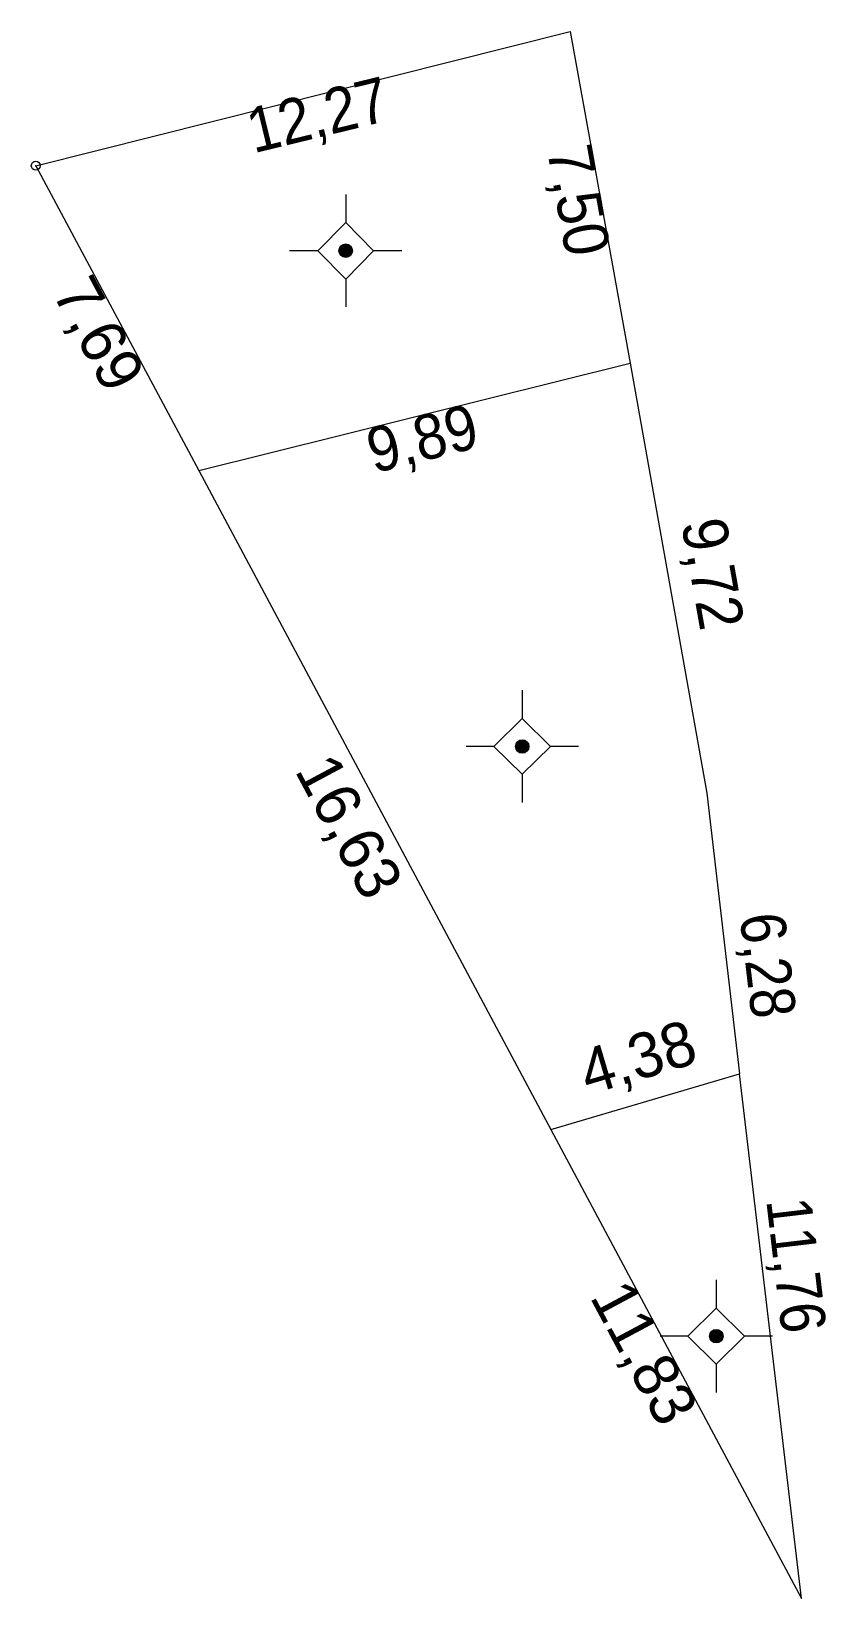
# Model space of a CAD drawing. Header units: metres. Extents: x 551609.1 to 551626.8, y 1839239.4 to 1839274.3.
import ezdxf
from ezdxf.enums import TextEntityAlignment as Align

# ---------------------------------------------------------------- set-up
doc = ezdxf.new("R2010")
doc.units = ezdxf.units.M
doc.header["$LTSCALE"] = 0.4
doc.header["$PDMODE"] = 32
doc.header["$PDSIZE"] = 0.2
doc.layers.add('10', color=7, linetype='Continuous', lineweight=13)
doc.layers.add('11', color=7, linetype='Continuous', lineweight=13)
doc.layers.add('5', color=7, linetype='Continuous')

msp = doc.modelspace()

# ---------------------------------------------------------------- hatches: boundary and pattern name
at = {"layer": '11'}
for points in [[(551616.2598, 1839269.38, 1), (551615.9598, 1839269.38, 1)], [(551620.1898, 1839258.35, 1), (551619.8897, 1839258.35, 1)], [(551624.5098, 1839245.23, 1), (551624.2098, 1839245.23, 1)]]:
    msp.add_hatch(color=256, dxfattribs=at).paths.add_polyline_path(points)

# ---------------------------------------------------------------- linework, layer by layer
at = {"layer": '10'}
for p, q in [((551609.21, 1839271.27), (551621.11, 1839274.26)), ((551621.11, 1839274.26), (551622.44, 1839266.88)), ((551609.21, 1839271.27), (551612.84, 1839264.49)), ((551612.84, 1839264.49), (551622.44, 1839266.88)), ((551612.84, 1839264.49), (551620.68, 1839249.83)), ((551620.68, 1839249.83), (551624.88, 1839251.07))]:
    msp.add_line(p, q, dxfattribs=at)
for points in [[(551622.44, 1839266.88), (551624.15, 1839257.31), (551624.88, 1839251.07)], [(551620.68, 1839249.83), (551626.26, 1839239.39), (551624.88, 1839251.07)]]:
    msp.add_lwpolyline(points, dxfattribs=at)
msp.add_point((551609.21, 1839271.27), dxfattribs=at)
at = {"layer": '11'}
for p, q in [((551616.11, 1839270.63), (551616.11, 1839270.01)), ((551615.49, 1839269.38), (551614.86, 1839269.38)), ((551617.36, 1839269.38), (551616.73, 1839269.38)), ((551616.11, 1839268.75), (551616.11, 1839268.13)), ((551620.04, 1839259.6), (551620.04, 1839258.97)), ((551619.41, 1839258.35), (551618.79, 1839258.35)), ((551621.29, 1839258.35), (551620.67, 1839258.35)), ((551620.04, 1839257.73), (551620.04, 1839257.1)), ((551624.36, 1839246.48), (551624.36, 1839245.85)), ((551623.73, 1839245.23), (551623.11, 1839245.23)), ((551625.61, 1839245.23), (551624.99, 1839245.23)), ((551624.36, 1839244.61), (551624.36, 1839243.98))]:
    msp.add_line(p, q, dxfattribs=at)
for points in [[(551616.11, 1839270.01), (551615.49, 1839269.38), (551616.11, 1839268.75), (551616.73, 1839269.38)], [(551620.04, 1839258.97), (551619.41, 1839258.35), (551620.04, 1839257.73), (551620.67, 1839258.35)], [(551624.36, 1839245.85), (551623.73, 1839245.23), (551624.36, 1839244.61), (551624.99, 1839245.23)]]:
    msp.add_lwpolyline(points, close=True, dxfattribs=at)
for centre in [(551616.1098, 1839269.38), (551620.0397, 1839258.35), (551624.3598, 1839245.23)]:
    msp.add_circle(centre, 0.15, dxfattribs=at)

# ---------------------------------------------------------------- texts
at = {"layer": '5'}
for s, rotation, width, p in [('12,27', 13.659, 0.95, (551615.6019, 1839271.9198)), ('7,50', 280.191, 0.95, (551620.806, 1839270.4185)), ('9,89', 13.991, 0.95, (551617.9341, 1839264.7225)), ('9,72', 280.103, 0.95, (551623.7942, 1839262.1077)), ('6,28', 276.738, 0.9, (551625.0178, 1839253.4237)), ('11,76', 276.737, 0.9, (551625.648, 1839246.7537))]:
    msp.add_text(s, height=1, rotation=rotation, dxfattribs=dict(at, width=width)).set_placement(p, align=Align.CENTER)
for s, rotation, p in [('7,69', 298.163, (551610.178, 1839267.301)), ('16,63', 298.132, (551615.7516, 1839256.3407)), ('4,38', 16.552, (551622.7526, 1839250.9604)), ('11,83', 298.149, (551622.3221, 1839244.6309))]:
    msp.add_text(s, height=1, rotation=rotation, dxfattribs=at).set_placement(p, align=Align.CENTER)

doc.saveas('drawing.dxf')
